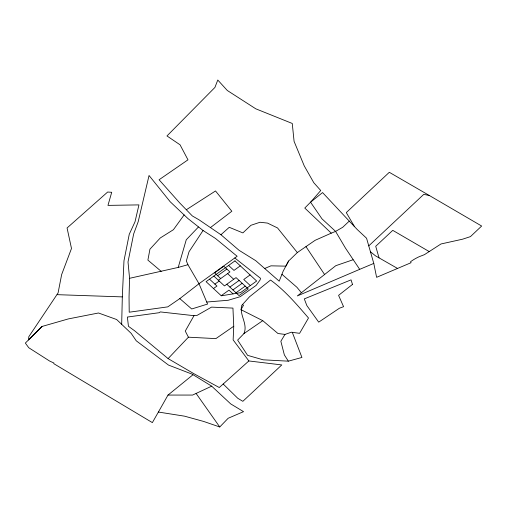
<?xml version="1.0" encoding="UTF-8"?>
<svg xmlns="http://www.w3.org/2000/svg" width="507" height="507" viewBox="0 0 507 507"><rect width="100%" height="100%" fill="white"/><g stroke="black" fill="none" stroke-linecap="round" stroke-linejoin="round"><path stroke-width="0.76" d="M121.68 324.328L122.314 296.893L123.981 260.744L129.247 234.297L135.014 221.806L138.943 204.891L107.972 205.386L111.711 192.286L107.649 192.033L67.07 227.973L71.487 248.468L61.651 274.566L58.077 292.932L28.836 336.667L28.474 339.982L41.986 326.476L68.363 318.909L98.497 312.99L116.642 319.524L131.186 333.365L136.237 340.793L168.476 365.065L192.242 374.204L211.692 386.169L230.685 403.889L243.544 411.652L228.163 418.269L219.753 426.976L203.668 421.45L184.58 416.177L158.393 412.045L152.36 422.61L53.729 363.633L53.919 363.018L49.648 361.066L28.741 347.72L25.35 343.074L41.986 326.476M129.577 278.305L129.044 296.906L129.215 312.204L167.785 306.868L179.801 298.617L199.01 283.724L237.149 256.269L215.488 238.448L203.06 230.501L187.888 218.517L170.219 201.78L149.045 175.485L138.196 221.705L133.671 233.892L128.011 261.973L129.577 278.305L178.223 267.417L187.939 264.717L199.01 283.724L207.585 304.061L191.722 308.978L179.801 298.617M248.855 360.952L219.265 387.538L193.839 373.665L168.109 358.607L134.653 330.811L128.442 326.299L127.377 317.059L159.23 312.705L160.294 311.919L193.985 315.684L197.02 315.411L211.546 307.115L232.947 308.098L233.74 326.255L233.144 339.905L248.855 360.952L281.784 364.932L242.834 401.329L237.726 398.242L223.181 384.014M292.292 332.332L301.931 357.454L288.337 361.168L263.133 359.812L247.612 355.356L237.625 340.108L243.956 333.581C248.202 323.979 239.038 314.891 241.725 305.41L249.564 296.747L270.542 280.041C285.042 290.555 296.836 304.485 308.497 317.997L299.599 333.321L291.398 332.212L284.972 334.411L277.963 333.511L262.759 320.665L240.952 309.65L243.506 305.233L242.435 304.625M178.223 267.417L186.265 239.773L198.414 227.028M331.286 233.15L315.126 240.312L297.33 252.556L288.597 261.029L283.185 271.137L279.205 281.189L255.737 260.674L239.07 250.306L220.938 234.735L199.207 219.924L192.311 215.925L179.985 203.231L159.078 179.763L187.983 159.825L180.048 144.799L166.968 135.952L214.917 87.445L217.782 80.024L227.294 90.48L255.807 108.821L292.26 123.467L294.085 141.371L304.251 165.909L313.789 182.704L320.735 190.518L310.563 202.204L304.777 208.054L331.286 233.15L335.59 231.395L342.7 227.294L349.266 221.103L322.553 192.571L310.563 202.204L321.951 218.802L335.59 231.395L345.482 248.132L359.697 269.344L373.786 263.412L366.567 238.239L357.245 229.532L349.266 221.103M288.597 261.029L285.853 266.15L270.96 265.833L264.54 268.558M193.985 315.684L185.27 331.084L188.414 337.187L215.881 338.613L233.74 326.255M158.393 412.045L168.007 395.067L192.844 374.869M284.972 334.411L280.859 341.274L284.357 354.906L288.337 361.168M203.06 230.501L189.022 251.757L186.348 260.928L187.939 264.717M184.149 214.892L173.426 229.696L160.25 237.979L149.939 249.178L147.892 260.11L161.213 271.359M168.109 358.607L188.414 337.187M368.76 245.87L423.808 194.327L429.524 195.601L481.65 226.033L470.458 236.611L462.549 239.203L440.989 243.968L424.441 254.653L419.2 256.694A34.704 23.975 -24.5 0 0 411.139 261.308L410.531 261.758L411.05 262.708L376.606 277.329L373.786 263.412M220.938 234.735L229.259 227.307L242.878 232.909L250.959 225.285L260.002 222.262L267.481 223.08L277.551 227.96L297.33 252.556M359.697 269.344L297.356 295.923L335.78 265.7L353.037 259.749M210.519 227.523L231.838 211.248L215.526 190.955L186.386 209.714M217.642 275.726L226.876 269.084M218.359 280.251L229.931 271.923L223.815 266.238L214.588 272.88L220.703 278.565M214.892 284.129L219.201 281.03M240.299 265.845L233.968 270.408L228.619 265.44M213.498 288.54L216.964 286.049L209.549 279.167M229.874 287.082L239.101 280.441M221.217 295.714L228.987 290.118L233.036 293.883M250.084 274.933L243.753 279.496L250.319 285.593M232.935 289.922L242.162 283.28M235.989 292.761L245.217 286.119M262.759 320.665L243.956 333.581M211.692 386.169L192.609 395.061L168.007 395.067M206.723 302.033L228.201 300.264L240.223 296.69L256.149 285.384L260.154 279.889L260.503 278.286L234.798 257.968M57.139 294.668L122.314 296.893M397.539 268.444L375.484 255.826L370.446 251.757M429.524 195.601L389.313 172.298L346.287 212.591L354.494 226.623M429.296 251.624L392.754 230.349L375.725 246.301L379.052 257.905M281.936 274.3L296.937 287.298L301.412 292.742M227.586 273.609L233.702 279.287M226.819 284.243L239.044 295.6L248.278 288.958L236.047 277.602L224.474 285.929L213.853 276.068M196.089 393.419L219.753 426.976M305.962 246.617L324.613 274.553M352.492 284.414L338.575 295.359L343.569 306.678L339.417 308.231L318.7 322.141L306.855 305.569L304.295 298.889L351.047 279.87L352.492 284.414M234.956 260.877L206.083 281.658L221.312 295.803L240.495 292.666L256.656 281.036L234.956 260.877"/></g></svg>
